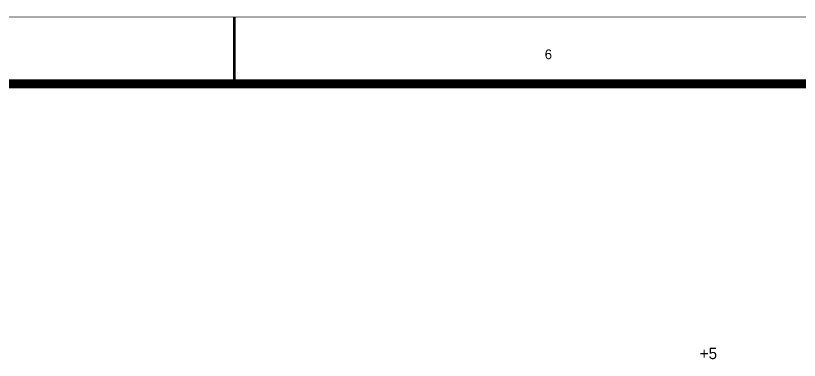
# Model space of a CAD drawing. Header units: inches. Extents: x 0 to 22.3, y 0 to 15.7.
# Drawn here: x 12.99 to 16.388, y 14.21 to 15.705 of the extents above; entities that cross this region are included whole.
import ezdxf

# ---------------------------------------------------------------- set-up
doc = ezdxf.new("R2010")
doc.units = ezdxf.units.IN
doc.header["$MEASUREMENT"] = 0
doc.layers.add('Sheet', color=255, linetype='Continuous')

msp = doc.modelspace()

# ---------------------------------------------------------------- linework, layer by layer
at = {"layer": 'Sheet'}
for points in [[(0, 15.6991, 0.0039, 0.0039, 0), (0, 0, 0.0039, 0.0039, 0), (22.3, 0, 0.0039, 0.0039, 0), (22.3, 15.6991, 0.0039, 0.0039, 0), (0, 15.6991, 0.0039, 0.0039, 0), (0, 15.6991, 0.0039, 0.0039, 0)], [(0.3006, 15.3986, 0.0039, 0.0039, 0), (0.3006, 0.3006, 0.0039, 0.0039, 0), (22.0003, 0.3006, 0.0039, 0.0039, 0), (22.0003, 15.3986, 0.0039, 0.0039, 0), (0.3006, 15.3986, 0.0039, 0.0039, 0), (0.3006, 15.3986, 0.0039, 0.0039, 0)]]:
    msp.add_lwpolyline(points, format="xyseb", close=True, dxfattribs=at)
for points in [[(13.9375, 15.6991, 0.0118, 0.0118, 0), (13.9375, 15.399, 0.0118, 0.0118, 0)], [(0.29, 15.4092, 0.04, 0.04, 0), (22.0003, 15.4092, 0.04, 0.04, 0)]]:
    msp.add_lwpolyline(points, format="xyseb", dxfattribs=at)

# ---------------------------------------------------------------- texts
for s, height, p in [('6', 0.0424, (15.284, 15.5161)), ('+5', 0.0495, (15.9559, 14.2149))]:
    msp.add_text(s, height=height, dxfattribs=at).set_placement(p)

doc.saveas('drawing.dxf')
